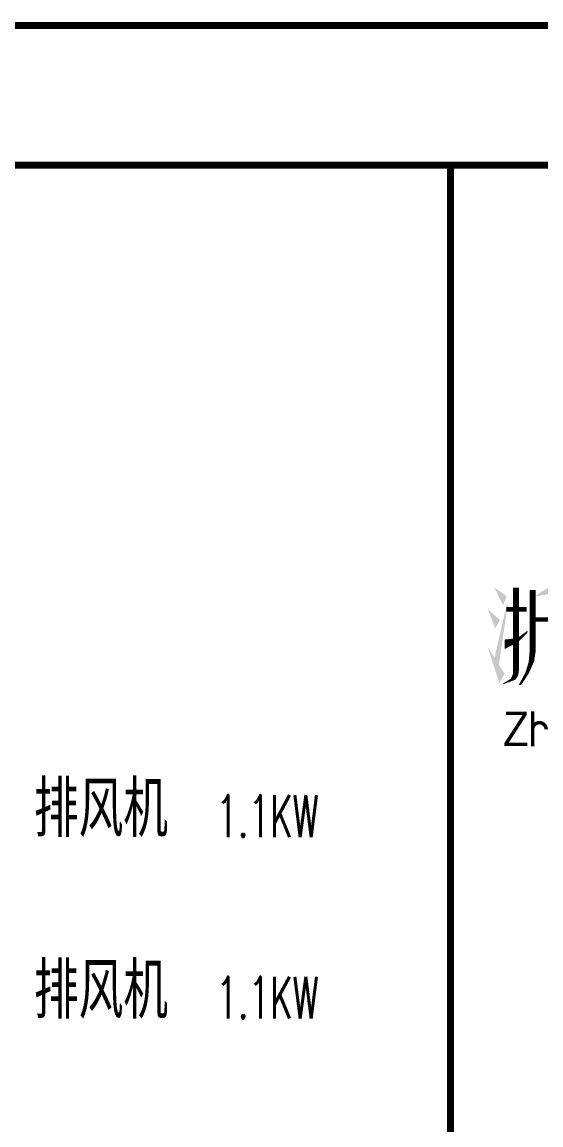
# Model space of a CAD drawing. Extents: x -1396510 to 1250330, y -1892470 to 1623980.
# Drawn here: x -582464 to -578753, y -770979 to -763085 of the extents above; entities that cross this region are included whole.
import ezdxf
from ezdxf.enums import TextEntityAlignment as Align

# ---------------------------------------------------------------- set-up
doc = ezdxf.new("R2010")
doc.units = 0
doc.header["$LTSCALE"] = 1000
doc.header["$MEASUREMENT"] = 0
doc.layers.get('Defpoints').update_dxf_attribs({"color": 210})
doc.layers.add('0-cxFrame', color=155, linetype='Continuous')
doc.layers.add('电气系统图', color=7, linetype='Continuous')
doc.layers.add('0-cxText', color=131, linetype='Continuous', lineweight=25)
doc.styles.add('_TEL_DIM', font='SIMPLEX', dxfattribs={"width": 0.8, "height": 3.5, "bigfont": 'HZTXT'})
doc.styles.add('cx_tuming', font='simhei.ttf')
doc.styles.add('cx_tuqian1', font='')
doc.styles.add('黑体', font='simhei.ttf', dxfattribs={"height": 12})
doc.styles.get('cx_tuqian1').set_extended_font_data('SimSun')

# ---------------------------------------------------------------- blocks, each defined once
blk = doc.blocks.new('zjcx_TT(Dragon)')
at = {"color": 7}
for points, const_width in [([(-6530.3, -3023), (-6530.3, -3603.8)], 43.3), ([(-6412.2, -3039.7), (-6412.2, -3479.4)], 43.3), ([(-6599.7, -3177.9), (-6454.2, -3177.9)], 32.5), ([(-6412.2, -3250.9), (-6245.5, -3250.9)], 32.5)]:
    blk.add_lwpolyline(points, dxfattribs=dict(at, const_width=const_width))
at = {"const_width": 25}
for points in [[(-6601.5, -3922.8), (-6453.5, -3922.8)], [(-6600.9, -4138.3), (-6466.1, -3929.6)], [(-6412.1, -4159.9), (-6412.1, -3907.9)], [(-6613.5, -4145.1), (-6450.1, -4145.1)]]:
    blk.add_lwpolyline(points, dxfattribs=at)
blk.add_lwpolyline([(-6412.1, -4037.9, -1.001561), (-6315.5, -4037.9, 3.441563)], format="xyb", dxfattribs=at)
at = {"color": 7}
for points in [[(-6682.6, -3023), (-6685.2, -3025.6), (-6598.1, -3085), (-6623.2, -3149.7)], [(-6305, -3025.6), (-6397.5, -3085.6), (-6242.9, -3059.5), (-6397.4, -3088.3)], [(-6589.8, -3135.6), (-6595, -3135.6), (-6652.9, -3575.4), (-6684.3, -3525.5)], [(-6729.1, -3180.5), (-6731.7, -3183.1), (-6646.1, -3254), (-6678.2, -3316.1)], [(-6545.8, -3387.5), (-6612.2, -3394.9), (-6542.6, -3428.2), (-6612.2, -3462.7)], [(-6450, -3332.8), (-6517.1, -3381.6), (-6446.9, -3342.2), (-6517.8, -3415.8)], [(-6727.5, -3456.9), (-6730.4, -3458), (-6612.2, -3640), (-6650.4, -3706.6)], [(-6401.4, -3550.5), (-6440.2, -3555.1), (-6439.2, -3636.1), (-6462, -3627.5)], [(-6390.5, -3479.4), (-6433.8, -3479.4), (-6401.4, -3550.5), (-6440.2, -3555.1)], [(-6508.7, -3603.8), (-6552, -3603.8), (-6514.8, -3650.7), (-6553.2, -3642.3)], [(-6439.2, -3636.1), (-6462, -3627.5), (-6493.8, -3719.3), (-6510.5, -3719.3)], [(-6534, -3681.4), (-6567.3, -3675.7), (-6618.8, -3713.2), (-6623.2, -3707.8)], [(-6514.8, -3650.7), (-6553.2, -3642.3), (-6534, -3681.4), (-6567.3, -3675.7)]]:
    blk.add_solid(points, dxfattribs=at)
at = {"layer": '0-cxFrame', "const_width": 30}
blk.add_lwpolyline([(-7000, -10200.2), (0, -10200.2), (0, 0), (-7000, 0)], close=True, dxfattribs=at)
blk = doc.blocks.new('zjcx_T1(Dragon)')
at = {"layer": '0-cxFrame', "const_width": 50}
blk.add_lwpolyline([(-7000, 0), (0, 0), (0, 57400), (-7000, 57400)], close=True, dxfattribs=at)
at = {"layer": '0-cxFrame'}
blk.add_blockref('zjcx_TT(Dragon)', (0, 57400), dxfattribs=at)
blk = doc.blocks.new('TK22.A1 L(Dragon)')
at = {"layer": '0-cxFrame', "color": 7, "const_width": 0.5}
blk.add_lwpolyline([(0, 0), (-841, 0), (-841, 594), (0, 594)], close=True, dxfattribs=at)
at = {"layer": '0-cxFrame', "const_width": 0.5}
for points in [[(-80, 10), (-821, 10), (-821, 584), (-80, 584)], [(-10, 10), (-80, 10), (-80, 584), (-10, 584)]]:
    blk.add_lwpolyline(points, close=True, dxfattribs=at)
at = {"layer": '0-cxFrame', "xscale": 0.01, "yscale": 0.01, "zscale": 0.01}
blk.add_blockref('zjcx_T1(Dragon)', (-10, 10), dxfattribs=at)
at = {"style": '黑体', "flags": 4}
blk.add_attdef('图幅', text='', height=3.3, dxfattribs=at).set_placement((-40, 3), align=Align.RIGHT)
at = {"layer": '0-cxText', "flags": 4}
for tag, height, style, p in [('建设单位', 3.5, 'cx_tuming', (-45, 240)), ('项目名称', 3.5, 'cx_tuming', (-45, 210)), ('子项名称', 3.5, 'cx_tuming', (-45, 180)), ('工程编号', 3.3, 'cx_tuqian1', (-35, 165)), ('图名1', 3.5, 'cx_tuming', (-45, 87)), ('图名2', 3.5, 'cx_tuming', (-45, 79)), ('图名3', 3.5, 'cx_tuming', (-45, 71)), ('出图日期', 3.3, 'cx_tuqian1', (-39, 60)), ('专业', 3.3, 'cx_tuqian1', (-55, 52)), ('图号', 3.3, 'cx_tuqian1', (-55, 44)), ('版次', 3.3, 'cx_tuqian1', (-20, 44))]:
    blk.add_attdef(tag, text='', height=height, dxfattribs=dict(at, style=style)).set_placement(p, align=Align.MIDDLE)
at = {"layer": 'Defpoints', "color": 6, "flags": 4}
for tag, height, style, p in [('tufu', 3.3, '黑体', (-12, 12)), ('dwfname', 4, 'cx_tuqian1', (-80, 3))]:
    blk.add_attdef(tag, text='', height=height, dxfattribs=dict(at, style=style)).set_placement(p, align=Align.RIGHT)

msp = doc.modelspace()

# ---------------------------------------------------------------- block references
at = {"layer": '0-cxFrame', "xscale": 100, "yscale": 100, "zscale": 100}
msp.add_blockref('TK22.A1 L(Dragon)', (-571400, -822510), dxfattribs=at)

# ---------------------------------------------------------------- texts
at = {"layer": '电气系统图', "style": '_TEL_DIM'}
for s, height, width, p in [('排风机', 400, 0.8, (-582379.3, -768918)), ('1.1KW', 300, 0.6, (-581075.6, -768918)), ('排风机', 400, 0.8, (-582379.3, -770218)), ('1.1KW', 300, 0.6, (-581075.6, -770218))]:
    msp.add_text(s, height=height, dxfattribs=dict(at, width=width)).set_placement(p)

doc.saveas('drawing.dxf')
